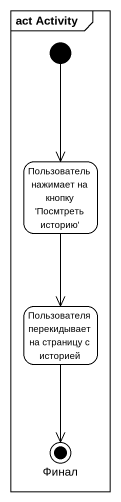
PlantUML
@startuml
mainframe act Activity
hide empty description
state "Пользователь нажимает на кнопку 'Посмтреть историю'" as Пользователь_нажимает_на
state "Пользователя перекидывает на страницу с историей" as Пользователя_перекидывает
state Финал <<end>>
[*] --> Пользователь_нажимает_на
Пользователь_нажимает_на --> Пользователя_перекидывает
Пользователя_перекидывает --> Финал
@enduml
